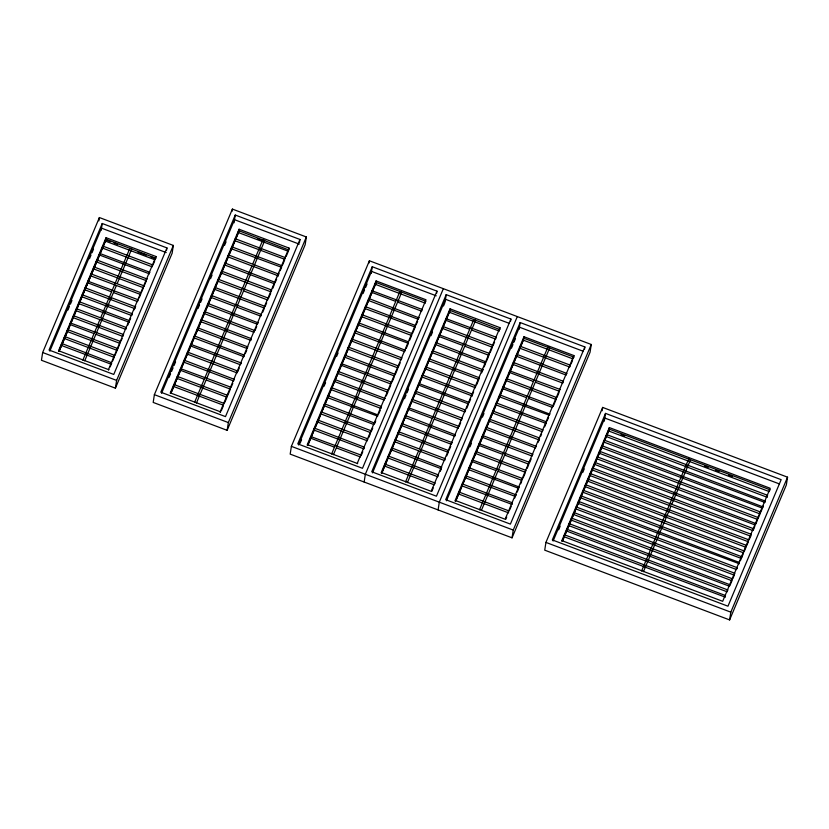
<?xml version="1.0" encoding="UTF-8"?>
<svg xmlns="http://www.w3.org/2000/svg" width="829" height="829" viewBox="0 0 829 829"><rect width="100%" height="100%" fill="white"/><g stroke="black" fill="none" stroke-linecap="round" stroke-linejoin="round"><path stroke-width="1.24" d="M111.459 363.703L111.179 364.242L61.263 345.403L61.47 344.574L61.937 343.558L111.666 362.729M61.957 343.569L61.263 345.403M64.859 336.595L64.185 338.45L64.88 336.605L114.775 355.434L114.164 356.895M117.303 349.786L117.034 350.325L67.108 331.486L67.325 330.647L67.781 329.641L117.718 348.553M67.802 329.724L67.657 330.243M93.812 333.496L70.019 324.522L70.527 323.009L120.63 341.517L120.081 342.76M70.734 322.688L70.082 324.471M123.096 335.569L122.879 336.408L72.962 317.569L73.17 316.73L73.636 315.725L123.573 334.564L123.189 335.32M75.864 310.606L76.558 308.761L126.485 327.6L125.79 329.362L75.885 310.606L76.579 308.771M128.92 322.149L78.817 303.652L79.118 302.564L79.491 301.797L129.407 320.636L129.283 321.237M79.511 301.808L78.817 303.652M131.656 315.528L81.739 296.689L81.947 295.849L82.413 294.844L132.288 313.735M82.434 294.855L81.781 296.637M111.366 291.735L87.573 282.762L88.081 281.249L138.184 299.756M140.547 294.482L90.516 275.808L90.817 274.731L91.19 273.964L141.127 292.803L140.65 293.808M91.211 273.974L90.558 275.756M143.852 286.171L143.344 287.673L93.439 268.855L93.656 268.016L94.112 267L144.039 285.839M94.133 267.011L93.439 268.855M146.329 280.679L96.371 261.891L96.578 261.052L97.045 260.047L146.982 278.958M97.055 260.119L96.371 261.891M99.905 253.477L149.821 272.306M152.132 266.814L102.216 247.975L102.516 246.897L102.889 246.12L152.816 264.959L152.142 266.596M155.458 258.534L155.044 259.84L105.148 241.011L105.356 240.172L105.822 239.166L155.728 258.213M105.843 239.177L105.148 241.011M111.179 364.242L111.48 363.164M128.733 322.481L128.941 321.642M134.692 308.398L135.2 307.103M149.189 273.757L149.603 272.451M223.436 405.205L173.479 386.428L173.686 385.589L174.152 384.583L224.089 403.422L223.695 404.179M204.058 379.195L180.266 370.221L180.774 368.708L230.876 387.216L230.327 388.459M180.981 368.387L180.328 370.18M234.275 379.122L233.581 380.957L183.686 362.128L183.903 361.289L184.359 360.283L234.275 379.33M237.011 372.874L187.095 354.035L187.302 353.195L187.768 352.18L237.685 371.019M187.789 352.19L187.095 354.035M240.959 363.527L241.094 362.926L191.105 344.47M243.819 356.667L193.903 337.838L194.204 336.761L194.577 335.983L244.431 355.206M194.597 335.994L193.945 337.786M247.498 348.035L247.218 348.574L197.302 329.735L197.52 328.895L197.976 327.89L247.892 346.936M250.731 340.304L200.711 321.642L200.919 320.802L201.385 319.787L251.322 338.636L250.928 339.393M201.406 319.87L200.711 321.642M254.078 332.325L204.11 313.538L204.328 312.699L204.784 311.694L254.731 330.533M204.804 311.704L204.11 313.538M257.436 324.274L207.519 305.445L207.82 304.367L208.193 303.59L258.047 322.813M208.214 303.673L207.561 305.393M211.613 295.507L210.918 297.342L211.592 295.497L261.508 314.543M215.022 287.476L264.938 306.315L264.223 308.005L214.328 289.248L215.001 287.394L214.369 289.197M218.421 279.311L217.726 281.145L218.4 279.3L268.327 298.129M271.539 290.368L271.052 291.881L221.136 273.052L221.343 272.213L221.809 271.197L271.725 290.036M274.855 282.471L274.44 283.777L224.535 264.948L224.752 264.109L225.208 263.104L275.073 282.326M225.229 263.114L224.535 264.948M278.14 275.155L277.86 275.684L227.944 256.855L228.151 256.016L228.617 255L278.523 274.047M220.68 411.588L220.203 412.521M228.638 255.083L228.41 255.84M281.456 267.259L231.343 248.752L231.56 247.912L232.016 246.907L281.964 265.746L281.57 266.513M232.037 246.918L231.395 248.7M284.782 259.322L234.752 240.659L235.053 239.571L235.426 238.804L285.342 257.643L285.217 258.244M226.856 396.78L227.467 395.319L227.343 395.92M235.446 238.887L234.752 240.659M238.856 230.721L238.13 232.545L238.825 230.711L288.689 249.933M243.799 356.667L244.12 355.589M277.86 275.684L278.161 274.606M281.269 267.591L281.477 266.751M334.242 447.09L310.45 438.106L310.958 436.603L361.071 455.1M311.165 436.282L310.523 438.064M363.796 448.852L313.88 430.023L314.181 428.935L314.554 428.168L364.459 447.214M367.206 440.759L317.279 421.92L317.497 421.08L317.953 420.075L367.879 438.904M317.973 420.085L317.279 421.92M371.278 430.811L370.584 432.645L320.688 413.826L320.896 412.987L321.362 411.972L371.278 430.811L371.154 431.412M374.314 423.474L373.993 424.552L324.087 405.723L324.305 404.884L324.761 403.878L374.625 423.101M324.781 403.889L324.139 405.671M377.599 416.127L327.496 397.63L327.797 396.542L328.17 395.775L378.024 414.997M331.6 387.692L330.875 389.516L331.569 387.682L381.516 406.521L381.029 407.526M384.231 400.055L334.305 381.433L334.605 380.345L334.978 379.578L384.915 398.428M334.999 379.589L334.305 381.433M387.63 392.169L337.704 373.33L338.014 372.252L338.387 371.485L388.314 390.397M364.884 374.2L341.092 365.226L341.6 363.713L391.702 382.221L391.164 383.464M341.807 363.392L341.113 365.237M394.438 375.972L344.522 357.133L344.823 356.055L345.196 355.289L395.101 374.335M345.206 355.372L344.563 357.081M397.837 367.869L347.921 349.04L348.128 348.201L348.594 347.185L398.511 366.024M348.615 347.196L347.921 349.04M401.64 358.46L401.226 359.765L351.33 340.937L351.537 340.097L352.004 339.092L401.92 357.921M355.423 330.999L354.729 332.843L355.403 330.989L405.267 350.211M408.241 343.247L358.138 324.74L358.346 323.901L358.812 322.895L408.718 341.942M358.822 322.968L358.594 323.735M362.232 314.802L361.537 316.647L362.211 314.792L412.148 333.641L411.764 334.398M414.925 326.989L364.947 308.543L365.154 307.704L365.62 306.699L415.557 325.538L415.163 326.294M365.63 306.771L364.947 308.543M418.262 319.279L368.345 300.45L368.646 299.362L369.019 298.595L418.883 317.818M369.04 298.606L368.387 300.388M363.776 448.841L364.47 447.007M395.526 301.321L371.734 292.336L372.242 290.834L422.334 309.538M372.439 290.575L371.796 292.295M425.07 303.082L375.154 284.254L375.371 283.414L375.827 282.399L425.743 301.238M377.413 416.459L377.63 415.619M380.925 408.2L380.946 407.764M434.831 483.338L434.323 484.851L384.428 466.022L384.635 465.183L385.102 464.178L435.018 483.006M438.427 474.913L437.753 476.758L387.837 457.919L388.045 457.09L388.511 456.074L438.427 474.913L438.292 475.514M394.417 375.962L395.112 374.117M441.432 468.126L441.152 468.665L391.236 449.826L391.443 448.986L391.91 447.981L441.774 467.204M444.562 460.561L394.645 441.722L394.946 440.645L395.319 439.878L445.235 458.717L444.748 460.23M395.34 439.888L395.101 440.717M448.074 452.292L398.044 433.629L398.262 432.79L398.718 431.785L448.655 450.624L448.271 451.38M398.739 431.785L398.044 433.629M451.411 444.313L401.454 425.526L401.754 424.448L402.127 423.681L452.064 442.593M408.055 343.579L408.262 342.74M405.547 415.588L404.853 417.433L405.526 415.578L455.39 434.81M432.033 418.303L408.241 409.329L408.749 407.816L458.851 426.324L458.157 428.085M408.946 407.567L408.303 409.277M461.577 420.075L411.661 401.236L411.961 400.158L412.334 399.381L462.281 418.231M412.355 399.391L411.661 401.236M465.473 410.459L464.965 411.961L415.07 393.133L415.277 392.293L415.743 391.288L465.66 410.127M415.754 391.371L415.07 393.133M469.007 402.407L419.08 383.578M472.074 395.236L471.794 395.775L421.878 376.936L422.085 376.097L422.552 375.091L472.457 394.138M422.562 375.174L421.92 376.884M478.706 379.413L428.686 360.739L428.894 359.9L429.36 358.895L479.297 377.734L478.903 378.501M429.37 358.978L428.686 360.739M482.053 371.423L432.085 352.646L432.396 351.569L432.759 350.791L482.685 369.63L482.551 370.231M432.779 350.802L432.137 352.594M485.411 363.382L435.494 344.543L435.795 343.465L436.168 342.698L486.022 361.921M436.189 342.781L435.536 344.491M462.665 345.413L438.873 336.439L439.38 334.926L489.493 353.434L488.799 355.206M439.588 334.605L438.893 336.45M442.976 326.502L442.303 328.346L442.997 326.512L492.892 345.33L492.229 346.978M469.473 329.217L445.681 320.243L446.189 318.73L496.302 337.237M446.396 318.409L445.753 320.201M441.152 468.665L441.463 467.577M499.027 330.989L449.111 312.15L449.411 311.072L449.784 310.305L499.638 329.527M447.961 452.468L448.095 451.857M508.581 512.229L508.301 512.757L458.385 493.929L458.592 493.089L459.059 492.074L508.975 510.913M459.079 492.084L458.841 492.913M511.897 504.333L461.784 485.825L462.002 484.986L462.458 483.981L512.405 502.82L512.011 503.576M462.478 483.991L461.784 485.825M515.213 496.395L465.193 477.732L465.494 476.644L465.867 475.877L515.783 494.716L515.659 495.317M465.888 475.96L465.193 477.732M471.794 395.775L472.095 394.697M469.287 467.794L468.592 469.628L469.266 467.784L519.13 487.006M495.773 470.499L471.981 461.525L472.489 460.012L522.612 478.53L522.125 479.525M472.696 459.763L472.043 461.484M478.602 379.578L478.727 378.977M525.327 472.271L475.4 453.432L475.711 452.354L476.074 451.587L526 470.416L525.337 472.064M502.581 454.302L478.789 445.328L479.297 443.816L529.399 462.323M479.504 443.567L478.81 445.339M532.809 454.219L482.872 435.598M535.928 446.665L535.513 447.888L485.618 429.142L485.825 428.303L486.291 427.287L536.197 446.334M486.312 427.37L485.659 429.08M539.306 439.111L538.943 439.878L489.017 421.039L489.234 420.199L489.69 419.194L539.638 438.033M489.711 419.205L489.566 419.795M492.975 411.692L493.12 411.101L543.036 429.94L542.643 430.697M499.006 330.978L499.7 329.134M545.938 423.35L495.825 404.842L496.136 403.764L496.498 402.998L546.425 421.826L546.29 422.427M496.519 403.008L495.877 404.79M499.7 395.734L499.908 394.894L499.213 396.739L549.212 415.194M526.405 397.619L502.612 388.635L503.12 387.133L553.223 405.847M503.338 386.811L502.633 388.646M555.958 399.381L506.042 380.552L506.343 379.464L506.716 378.698L556.632 397.537L555.969 399.174M506.737 378.78L506.042 380.552M533.213 381.423L509.42 372.439L509.928 370.936L560.041 389.433M510.146 370.615L509.493 372.397M563.337 381.506L562.756 383.102L512.85 364.356L513.058 363.516L513.524 362.501L563.44 381.34M508.301 512.757L508.602 511.68M516.954 354.408L516.229 356.242L516.933 354.408L566.839 373.444M511.711 504.664L511.918 503.825M569.948 366.221L569.575 366.988L519.659 348.159L519.866 347.32L520.332 346.304L570.269 365.154M520.353 346.387L519.659 348.159M573.658 357.04L572.984 358.895L523.068 340.056L523.741 338.211L573.658 357.04L573.523 357.641L573.917 355.568L523.99 336.74L455.204 500.395L505.12 519.223L573.917 355.568M538.943 439.878L539.244 438.79M545.751 423.681L545.876 423.08M499.908 394.894L549.762 414.117M569.575 366.988L569.979 365.672M724.992 597.046L563.948 536.695L564.259 535.607L564.632 534.84L725.499 595.543L725.012 596.538M566.269 531.109L566.963 529.275L727.841 589.968L727.147 591.813L566.404 530.954M566.984 529.285L566.756 530.114M730.111 584.445L729.458 586.238L568.632 525.555L568.849 524.716L569.305 523.71L730.1 584.787M569.326 523.71L569.181 524.311M732.39 578.994L731.8 580.673L570.974 519.99L571.181 519.151L571.647 518.135L732.494 578.829M734.162 575.108L573.316 514.415L573.616 513.338L573.989 512.571L734.836 573.264L734.173 574.901M574.01 512.581L573.357 514.363M737.136 567.751L736.504 569.544L575.658 508.851L575.865 508.011L576.331 507.006L737.178 567.689L737.054 568.3M739.033 563.647L578 503.286L578.207 502.447L578.673 501.431L739.458 562.518M741.561 557.637L741.188 558.404L580.331 497.721L580.549 496.882L581.015 495.866L741.748 556.725M743.53 552.839L582.673 492.146L582.891 491.307L583.347 490.302L744.204 550.995M583.367 490.312L582.673 492.146M745.862 547.275L585.015 486.582L585.315 485.504L585.688 484.737L746.546 545.42L745.996 546.674M585.709 484.737L585.015 486.582M748.204 541.7L587.357 481.017L587.657 479.929L588.03 479.162L748.898 539.866L748.421 540.86M588.051 479.172L587.357 481.017M590.393 473.608L589.699 475.442L590.372 473.597L751.24 534.301L750.846 535.057M592.735 468.043L592.041 469.877L592.714 468.033L753.561 528.715L753.437 529.327M755.841 523.545L595.056 462.458L594.921 463.069M757.551 519.348L758.245 517.586L597.388 456.893L596.693 458.738L597.087 457.971M759.913 513.866L599.056 453.173L599.367 452.095L599.73 451.328L760.587 512.021L759.965 513.483M762.255 508.084L601.398 447.608L601.699 446.53L602.072 445.764L762.867 506.84M602.092 445.764L601.398 447.608M764.773 502.395L603.74 442.044L603.947 441.204L604.414 440.189L765.25 501.089M604.434 440.199L603.74 442.044M767.623 495.327L606.755 434.624L606.455 435.702M769.758 490.074L769.25 491.587L608.424 430.904L608.631 430.064L609.097 429.059L769.944 489.742M609.118 429.07L608.424 430.904M738.846 563.979L739.053 563.14M741.188 558.404L741.582 557.098M750.659 535.969L750.68 535.534M764.587 502.726L764.721 502.125M767.208 496.623L766.908 497.151L767.229 496.084M42.652 352.512L41.45 360.273L115.407 388.179L172.142 253.197L173.344 245.436L99.387 217.54L42.652 352.512L116.609 380.407L115.407 388.179M98.869 220.866L99.387 217.54M101.2 230.224L102.236 223.498L166.95 247.912L166.608 250.13M155.676 258.596L155.997 256.524L106.071 237.695L105.594 240.793L59.077 351.455M154.381 394.666L153.189 402.428L227.136 430.334L305.155 244.742L306.357 236.98L232.4 209.084L154.381 394.666L228.338 422.572L227.136 430.334M232.058 211.302L232.4 209.084M234.047 222.804L235.249 215.043L299.963 239.457L299.445 242.783M238.607 232.338L239.084 229.239L289.01 248.068L288.689 250.14M291.383 446.354L290.181 454.116L512.042 537.834L590.061 352.242L591.264 344.481L369.402 260.772L291.383 446.354L513.244 530.073L512.042 537.834M369.06 262.99L369.402 260.772M371.205 273.456L372.252 266.731L436.956 291.145L436.614 293.362M376.086 280.927L307.29 444.582L357.216 463.421L426.002 299.766L376.086 280.927L375.61 284.036L307.808 445.318M364.138 482.022L365.34 474.261L443.349 288.679M445.163 301.362L446.199 294.637L510.913 319.051L510.571 321.269M449.556 311.932L450.043 308.834L499.96 327.662L499.638 329.735M438.095 509.928L439.297 502.167L517.306 316.574M519.12 329.268L520.156 322.543L584.87 346.957L584.528 349.175M523.679 338.802L523.99 336.74M545.928 542.404L544.726 550.166L729.613 619.916L786.348 484.944L787.55 477.183L602.662 407.422L545.928 542.404L730.815 612.154L729.613 619.916M602.155 410.749L602.662 407.422M604.31 421.153L605.512 413.391L781.156 479.659L727.966 606.196L552.321 539.928L605.512 413.391M609.035 429.65L609.356 427.588L770.203 488.271L722.681 601.315L561.834 540.622L609.356 427.588M131.645 315.445L132.225 313.839M288.088 251.187L238.203 232.503M367.185 440.676L367.693 439.235M425.059 302.999L425.702 301.29M518.529 488.26L468.592 469.628M137.521 301.393L137.997 300.088M237.021 372.656L237.498 371.351M307.683 444.758L307.279 445.38M397.847 367.661L398.324 366.356M461.587 419.857L462.147 418.386M58.88 351.123L59.035 350.532L58.735 351.05M73.512 316.326L73.636 315.725M170.619 393.278L170.743 392.677L170.37 393.443M250.752 339.869L250.627 340.47M267.705 299.59L268.213 298.305M387.692 391.775L388.304 390.314M411.588 334.875L411.567 335.31M381.568 472.872L381.723 472.281L381.33 473.038M425.826 367.599L425.951 366.988L425.277 368.843L475.193 387.671L475.473 387.143M451.432 443.981L452.043 442.52M515.234 495.96L515.11 496.561M528.788 463.784L529.296 462.489M559.43 390.894L560 389.485M562.155 541.016L562.29 540.404L562.01 540.943M724.929 596.776L724.805 597.377M743.582 552.456L744.017 551.326M197.768 328.73L197.976 327.89M247.436 347.734L247.218 348.574M257.56 323.673L258.109 322.429M288.202 250.793L288.71 249.602M327.963 396.614L328.17 395.775M360.522 456.354L361.019 455.162M418.396 318.678L418.894 317.486M454.903 435.66L455.401 434.469M482.136 370.874L482.685 369.63M485.535 362.781L486.084 361.527M455.442 501.017L455.67 500.188L455.194 501.182M518.643 487.866L519.141 486.675M542.56 430.935L542.342 431.774L492.426 412.946L493.1 411.091M549.285 414.977L549.845 413.744M762.379 507.7L762.877 506.498M85.035 288.958L85.335 287.881L84.662 289.736L134.588 308.564M117.335 349.247L117.034 350.325M146.495 279.891L146.961 278.876M261.052 315.341L261.467 314.388M404.956 350.594L404.645 351.672L354.729 332.843M421.878 310.347L422.344 309.331M489.483 420.034L489.017 421.039M552.767 406.645L553.192 405.682M599.522 452.168L599.056 453.173M753.188 529.493L752.887 530.57L592.041 469.877M764.804 501.887L765.26 500.882M99.667 254.161L99.273 254.928L99.967 253.083M108.558 370.117L108.951 369.361M190.867 345.165L190.473 345.931L191.167 344.087M221.509 272.285L221.136 273.052M254.337 331.299L254.71 330.533M384.521 399.184L384.894 398.417M388.2 457.152L387.879 457.867M418.842 384.273L418.448 385.029L419.142 383.185M449.484 311.383L449.111 312.15M482.582 436.468L482.188 437.225L482.882 435.391M513.224 363.579L512.85 364.356M564.321 535.928L564 536.632M755.623 523.69L755.209 524.995L594.383 464.313L595.056 462.458M102.236 223.498L49.046 350.035L113.76 374.449L166.95 247.912M49.833 351.113L101.521 228.151L166.225 252.565M67.916 310.046L69.418 306.461M70.424 304.077L71.936 300.492M89.491 258.721L91.003 255.135M92.009 252.752L93.511 249.166M106.071 237.695L58.558 350.729L108.475 369.568L155.997 256.524M59.232 350.491L105.749 239.83M59.17 350.874L73.17 317.559M74.175 315.175L105.687 240.213M82.848 360.169L99.863 319.704M100.858 317.331L129.365 249.508M84.703 360.864L116.215 285.901M117.21 283.518L131.718 249.011L129.873 248.317M110.143 366.946L111.646 363.371M112.651 360.998L114.153 357.423M115.148 355.04L119.656 344.336M121.148 340.771L122.153 338.387M127.656 325.3L130.65 318.16M134.153 309.828L135.655 306.264M139.158 297.932L140.661 294.357M141.655 291.984L143.158 288.409M144.163 286.026L146.163 281.269M153.168 264.617L154.66 261.042M116.609 380.407L173.344 245.436M235.249 215.043L160.785 392.19L225.488 416.614L299.963 239.457M161.562 393.288L234.524 219.695L299.238 244.109M169.075 377.361L170.577 373.796M171.572 371.423L173.074 367.858M174.069 365.475L175.572 361.91M198.069 308.409L199.561 304.844M200.566 302.461L202.058 298.896M210.556 278.679L212.058 275.114M224.555 245.394L226.048 241.83M239.084 229.239L170.297 392.894L220.213 411.723L289.01 248.068M170.898 393.039L238.7 231.757M171.313 392.438L238.11 233.529M194.587 402.324L251.912 265.943M252.907 263.581L262.389 241.042M196.432 403.029L264.233 241.747M221.322 410.697L223.312 405.951M224.804 402.386L226.804 397.651M227.799 395.278L230.286 389.35M231.291 386.977L232.783 383.412M237.768 371.558L239.26 368.003M245.249 353.765L246.741 350.211M255.218 330.046L256.71 326.491M262.689 312.264L264.192 308.709M265.187 306.336L266.679 302.772M268.679 298.036L270.668 293.29M272.668 288.544L274.161 284.989M275.155 282.616L276.648 279.052M277.653 276.689L279.145 273.124M280.14 270.751L281.632 267.197M282.637 264.824L284.627 260.078M286.119 256.524L288.119 251.778M228.338 422.572L306.357 236.98M372.252 266.731L297.777 443.888L362.491 468.302L436.956 291.145M298.564 444.976L371.527 271.394L436.241 295.808M300.077 443.328L301.58 439.753M324.066 386.252L325.569 382.687M336.564 356.532L338.066 352.967M363.05 293.518L364.553 289.953M365.548 287.57L367.05 284.005M307.87 444.924L375.692 283.456M331.59 454.023L399.879 291.549L401.682 292.336M333.434 454.717L401.236 293.435M361.309 455.266L362.801 451.712M368.781 437.484L370.283 433.919M371.278 431.546L372.77 427.992M374.77 423.246L375.765 420.873M378.76 413.764L380.252 410.2M386.231 395.972L387.734 392.418M388.728 390.044L390.718 385.298M392.221 381.744L394.21 376.998M395.205 374.625L397.702 368.698M398.697 366.325L400.189 362.77M406.179 348.532L408.169 343.797M409.661 340.232L411.661 335.496M412.655 333.123L415.142 327.186M416.148 324.823L417.64 321.258M446.199 294.637L371.734 471.784L436.448 496.208L510.913 319.051M372.511 472.882L445.484 299.29L508.996 323.258M404.521 398.697L406.023 395.132M407.018 392.759L408.521 389.195M431.007 335.693L432.51 332.118M443.505 305.963L445.007 302.398M450.043 308.834L381.247 472.489L431.163 491.317L499.96 327.662M381.858 472.634L449.65 311.352M381.765 473.224L449.619 311.549M405.536 481.918L418.5 451.09M419.495 448.717L473.338 320.636M407.391 482.623L475.183 321.341M431.774 491.473L433.266 487.918M440.251 471.318L441.246 468.945M446.727 455.898L448.22 452.333M449.225 449.971L450.717 446.406M459.193 426.251L460.686 422.686M466.665 408.459L468.167 404.904M469.162 402.531L470.654 398.977M471.649 396.604L473.649 391.858M476.634 384.739L478.634 379.993M481.628 372.884L483.12 369.319M484.115 366.957L485.607 363.392M486.613 361.019L488.602 356.283M490.094 352.719L492.094 347.983M493.089 345.61L494.581 342.045M520.156 322.543L445.691 499.69L510.395 524.104L584.87 346.957M446.468 500.778L519.441 327.196L582.953 351.164M469.981 446.821L471.473 443.256M482.468 417.091L483.97 413.526M511.462 348.139L512.954 344.563M513.959 342.19L515.462 338.626M455.774 500.737L523.607 339.258M455.722 501.12L492.602 413.37M493.607 410.997L523.513 339.838M479.494 509.825L547.295 348.543M481.338 510.519L549.14 349.237M505.731 519.379L506.726 517.006M509.711 509.887L511.213 506.332M514.695 498.032L516.198 494.467M517.192 492.105L518.685 488.54M520.685 483.804L521.679 481.431M523.172 477.867L525.171 473.131M527.161 468.385L528.653 464.82M529.658 462.458L531.151 458.893M538.125 442.292L539.13 439.919M540.622 436.365L541.617 433.992M544.612 426.873L546.104 423.318M547.099 420.945L548.601 417.391M553.585 405.526L556.072 399.599M557.078 397.226L559.067 392.48M571.036 364.024L572.528 360.47M513.244 530.073L591.264 344.481M553.109 541.005L604.797 418.044L779.219 483.856M558.653 529.783L560.155 526.197M582.735 472.478L584.238 468.903M562.414 540.964L608.994 429.909M562.352 541.347L594.87 464.002M595.864 461.629L608.869 430.686M641.594 570.984L688.111 460.323M643.449 571.678L670.951 506.239M671.956 503.856L690.464 459.836L688.764 458.986L689.023 459.639M730.328 584.6L731.831 581.036M732.826 578.652L734.328 575.088M740.328 560.808L743.333 553.668M744.328 551.285L745.831 547.72M746.836 545.337L748.338 541.772M749.333 539.389L750.836 535.824M753.333 529.866L754.836 526.301M755.841 523.918L757.333 520.353M758.338 517.97L759.841 514.405M760.835 512.021L763.343 506.073M730.815 612.154L787.55 477.183M73.242 317.03L72.962 317.569M129.127 321.175L129.407 320.636M285.072 258.182L285.342 257.643M351.6 340.398L351.33 340.937M320.968 413.288L320.688 413.826M374.407 423.246L374.687 422.707M357.382 463.743L357.682 463.214M566.663 373.568L566.155 375.081L516.301 356.201M546.145 422.365L546.425 421.826M532.622 454.551L532.114 456.064L482.209 437.235M515.503 495.255L515.783 494.716M594.652 463.774L594.383 464.313M753.281 529.254L753.561 528.715M496.188 337.403L495.628 339.082L471.856 330.118M102.257 247.923L102.889 246.12M241.042 362.978L240.41 364.77L190.494 345.931M337.755 373.278L338.387 371.485M469.017 402.075L468.385 403.868L418.469 385.039M575.699 508.799L576.331 507.006M99.293 254.938L149.21 273.767M87.594 282.772L88.268 280.927M183.686 362.128L184.359 360.283M227.467 395.319L177.551 376.48L177.095 377.485L176.878 378.325L226.794 397.164M176.878 378.325L177.551 376.48M173.479 386.428L174.152 384.583M375.154 284.254L375.827 282.399M330.895 389.526L380.822 408.365M313.88 430.023L314.554 428.168M401.454 425.526L402.127 423.681M391.236 449.826L391.91 447.981M384.428 466.022L385.102 464.178M475.4 453.432L476.074 451.587M606.755 434.624L606.082 436.468L766.929 497.162M580.331 497.721L581.015 495.866M578 503.286L578.673 501.431M549.13 348.211C550.881 348.035 547.099 346.346 548.021 347.734M263.985 240.669L264.71 240.441L262.897 239.975M474.696 320.191L475.68 320.149L473.856 319.569M257.715 238.939L261.28 240.275M397.899 302.212L421.671 311.186M442.303 328.346L492.219 347.185M465.048 346.315L488.82 355.278M361.537 316.647L411.453 335.476M535.596 382.314L559.368 391.288M217.726 281.145L241.498 290.119M243.881 291.01L267.653 299.984M528.788 398.511L552.56 407.485M106.931 240.275L110.495 241.622M114.06 242.97L117.635 244.317M137.832 251.933L146.153 255.073M150.909 256.866L154.474 258.213M621.087 434.479L624.714 435.847M704.536 465.96L708.163 467.328M715.417 470.074L719.044 471.442M728.722 475.09L732.349 476.457M425.951 366.988L475.877 385.827L475.193 387.671M210.918 297.342L234.69 306.315M237.073 307.207L260.845 316.181M596.714 458.748L757.571 519.431M367.257 375.102L391.029 384.065M113.739 292.637L137.51 301.611M589.699 475.442L750.546 536.135M434.406 419.205L458.178 428.168M85.335 287.881L135.262 306.72M404.853 417.433L454.769 436.272M504.954 455.204L528.726 464.167M498.146 471.4L521.918 480.364M96.185 334.398L119.956 343.361M206.431 380.096L230.203 389.07M64.185 338.45L114.101 357.278M336.626 447.981L360.397 456.955M400.511 292.181L399.879 291.549"/></g></svg>
